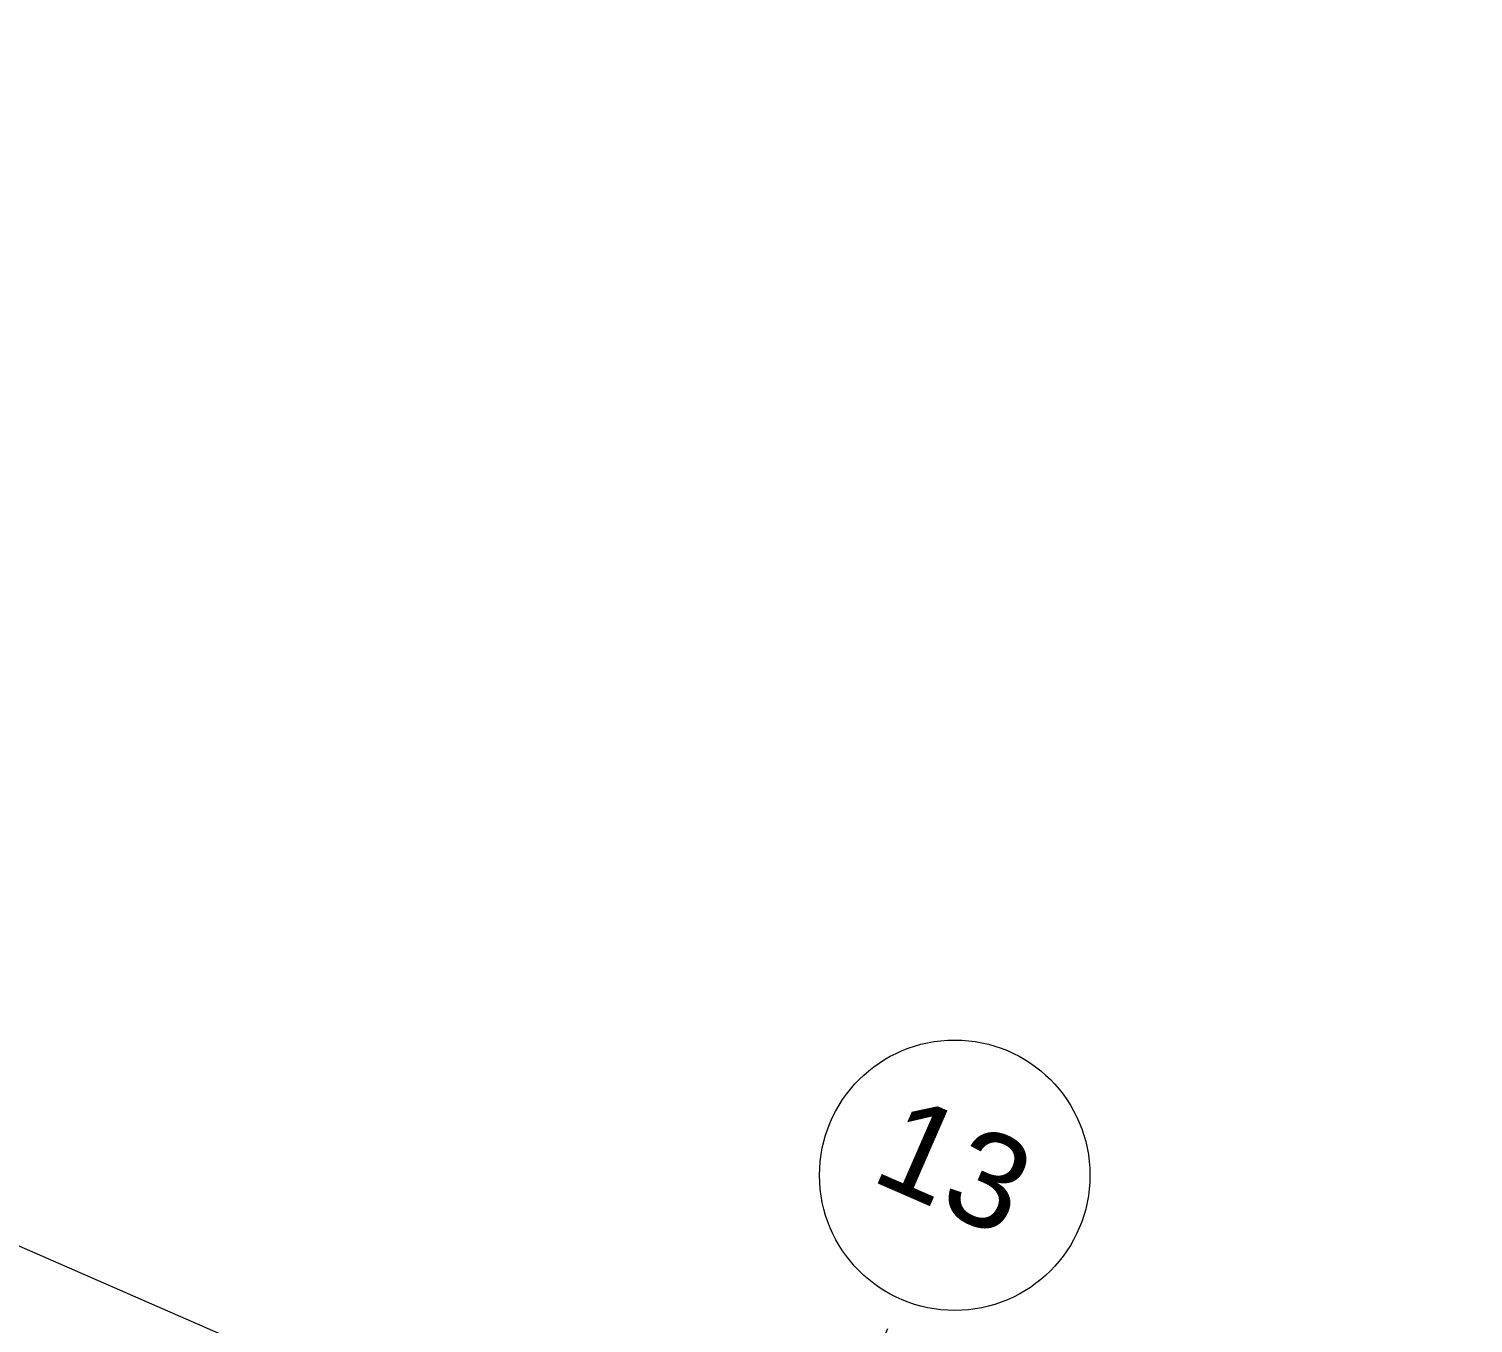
# Model space of a CAD drawing. Header units: millimetres. Extents: x -99530 to 1067232, y -97212 to 137997.
# Drawn here: x 67249 to 72588, y -1917 to 2868 of the extents above; entities that cross this region are included whole.
import ezdxf
from ezdxf.enums import TextEntityAlignment as Align

# ---------------------------------------------------------------- set-up
doc = ezdxf.new("R2010")
doc.units = ezdxf.units.MM
doc.header["$MEASUREMENT"] = 0
doc.linetypes.add('Double Dashed', pattern=[1093.611073, 529.166651, -211.666656, 141.111112, -211.666656])
doc.layers.add('New_A-15-MG_Structural_Grid', color=7, linetype='Continuous')
doc.layers.add('New_A-95-D_Dim_Grid.Dim', color=7, linetype='Continuous')
doc.layers.add('New_A-15-MG_Structural_Grid_Pen_No__4', color=7, linetype='Continuous', lineweight=20)
doc.layers.add('New_A-95-D_Dim_Grid.Dim_Pen_No__4', color=7, linetype='Continuous', lineweight=20)
doc.styles.add('GENERATED_STYLE_4', font='')
doc.styles.get('GENERATED_STYLE_4').set_extended_font_data('Swis721 BT')
doc.dimstyles.new('GENERATED_STYLE__5', dxfattribs={"dimtxt": 300, "dimasz": 95, "dimexe": 0.18, "dimexo": 0, "dimgap": 0.09, "dimtad": 1, "dimdec": 0, "dimzin": 0, "dimdsep": 46, "dimtxsty": 'GENERATED_STYLE_4', "dimblk": 'ARROWHEAD_2', "dimblk1": 'ARROWHEAD_2', "dimblk2": 'ARROWHEAD_2', "dimcen": 0.09, "dimclrd": 7, "dimclre": 7, "dimclrt": 7, "dimadec": 0, "dimazin": 0, "dimtfac": 1, "dimtdec": 4, "dimtmove": 0, "dimatfit": 3, "dimfxl": 1, "dimtolj": 1, "dimtzin": 0, "dimarcsym": 0})

# ---------------------------------------------------------------- blocks, each defined once
blk = doc.blocks.new('Standard grid marker_5')
at = {"layer": 'New_A-15-MG_Structural_Grid_Pen_No__4', "linetype": 'Double Dashed'}
blk.add_line((1000, 0), (0, 0), dxfattribs=at)
at = {"layer": 'New_A-15-MG_Structural_Grid_Pen_No__4', "linetype": 'Continuous'}
blk.add_circle((-500, 0), 500, dxfattribs=at)
at = {"layer": 'New_A-15-MG_Structural_Grid_Pen_No__4', "style": 'GENERATED_STYLE_4'}
for tag, p in [('AC_MarkerText_1_0', (-500, 36.5)), ('AC_MarkerText_1_1', (31226, 36.5))]:
    blk.add_attdef(tag, text='', height=350, rotation=90, dxfattribs=at).set_placement(p, align=Align.MIDDLE_CENTER)
blk = doc.blocks.new('*D460')
at = {"layer": 'New_A-95-D_Dim_Grid.Dim_Pen_No__4', "linetype": 'Continuous'}
for p, q in [((54440.2, 3937.7), (62690.1, 340.4)), ((62748.1, 383.2), (62632, 297.5)), ((62652.6, 254.4), (62727.5, 426.3)), ((62690.1, 340.4), (70023.2, -2857.3)), ((69985.7, -2943.2), (70060.7, -2771.3)), ((70081.3, -2814.4), (69965.2, -2900.1))]:
    blk.add_line(p, q, dxfattribs=at)
at = {"layer": 'New_A-95-D_Dim_Grid.Dim_Pen_No__4', "insert": (65894.9, -991.6), "char_height": 300, "attachment_point": 7, "rotation": 336.4404, "style": 'GENERATED_STYLE_4'}
blk.add_mtext('\\A1;{\\fSwis721 BT|b0|i0|c0|p34;8,000}', dxfattribs=at)
blk = doc.blocks.new('ARROWHEAD_2')
at = {"color": 0, "linetype": 'Continuous', "lineweight": 0}
for p, q in [((-0.378, -0.655), (0.378, 0.655)), ((0, 0), (-1, 0))]:
    blk.add_line(p, q, dxfattribs=at)
blk = doc.blocks.new('*D461')
at = {"layer": 'New_A-95-D_Dim_Grid.Dim_Pen_No__4', "linetype": 'Continuous'}
for p, q in [((62690.1, 340.4), (70023.2, -2857.3)), ((69985.7, -2943.2), (70060.7, -2771.3)), ((70081.3, -2814.4), (69965.2, -2900.1)), ((70023.2, -2857.3), (72530.2, -3950.4)), ((72492.8, -4036.4), (72567.7, -3864.5)), ((72588.3, -3907.6), (72472.2, -3993.3))]:
    blk.add_line(p, q, dxfattribs=at)
at = {"layer": 'New_A-95-D_Dim_Grid.Dim_Pen_No__4', "insert": (70814.9, -3137), "char_height": 300, "attachment_point": 7, "rotation": 336.4404, "style": 'GENERATED_STYLE_4'}
blk.add_mtext('\\A1;{\\fSwis721 BT|b0|i0|c0|p34;2,735}', dxfattribs=at)

msp = doc.modelspace()

# ---------------------------------------------------------------- block references
at = {"layer": 'New_A-15-MG_Structural_Grid', "color": 8, "linetype": 'Continuous', "lineweight": 15}
ref = msp.add_blockref('Standard grid marker_5', (70471.8, -1828.4), dxfattribs=dict(at, zscale=1000, rotation=246.4404115839982))
ref.add_attrib('AC_MarkerText_1', '13', dxfattribs={"layer": 'New_A-15-MG_Structural_Grid_Pen_No__4', "color": 7, "height": 350, "rotation": 336.4404, "style": 'GENERATED_STYLE_4'}).set_placement((70671.7, -1333.6), align=Align.MIDDLE_CENTER)

# ---------------------------------------------------------------- dimensions: what is measured, and where the dimension line sits
at = {"layer": 'New_A-95-D_Dim_Grid.Dim', "linetype": 'Continuous'}
for base, p1, p2, picture, middle in [((70023.2, -2857.3), (62523.5, -41.6), (69922.3, -3088.8), '*D460', (66440.5, -1065.9)), ((72530.2, -3950.4), (69922.3, -3088.8), (72579.2, -3838.3), '*D461', (71360.6, -3211.3))]:
    dim = msp.add_linear_dim(base=base, p1=p1, p2=p2, angle=336.4404, dimstyle='GENERATED_STYLE__5', dxfattribs=at)
    dim.commit()
    dim.dimension.update_dxf_attribs({"geometry": picture, "text_midpoint": middle, "dimtype": 160, "text_rotation": 336.4404})

doc.saveas('drawing.dxf')
